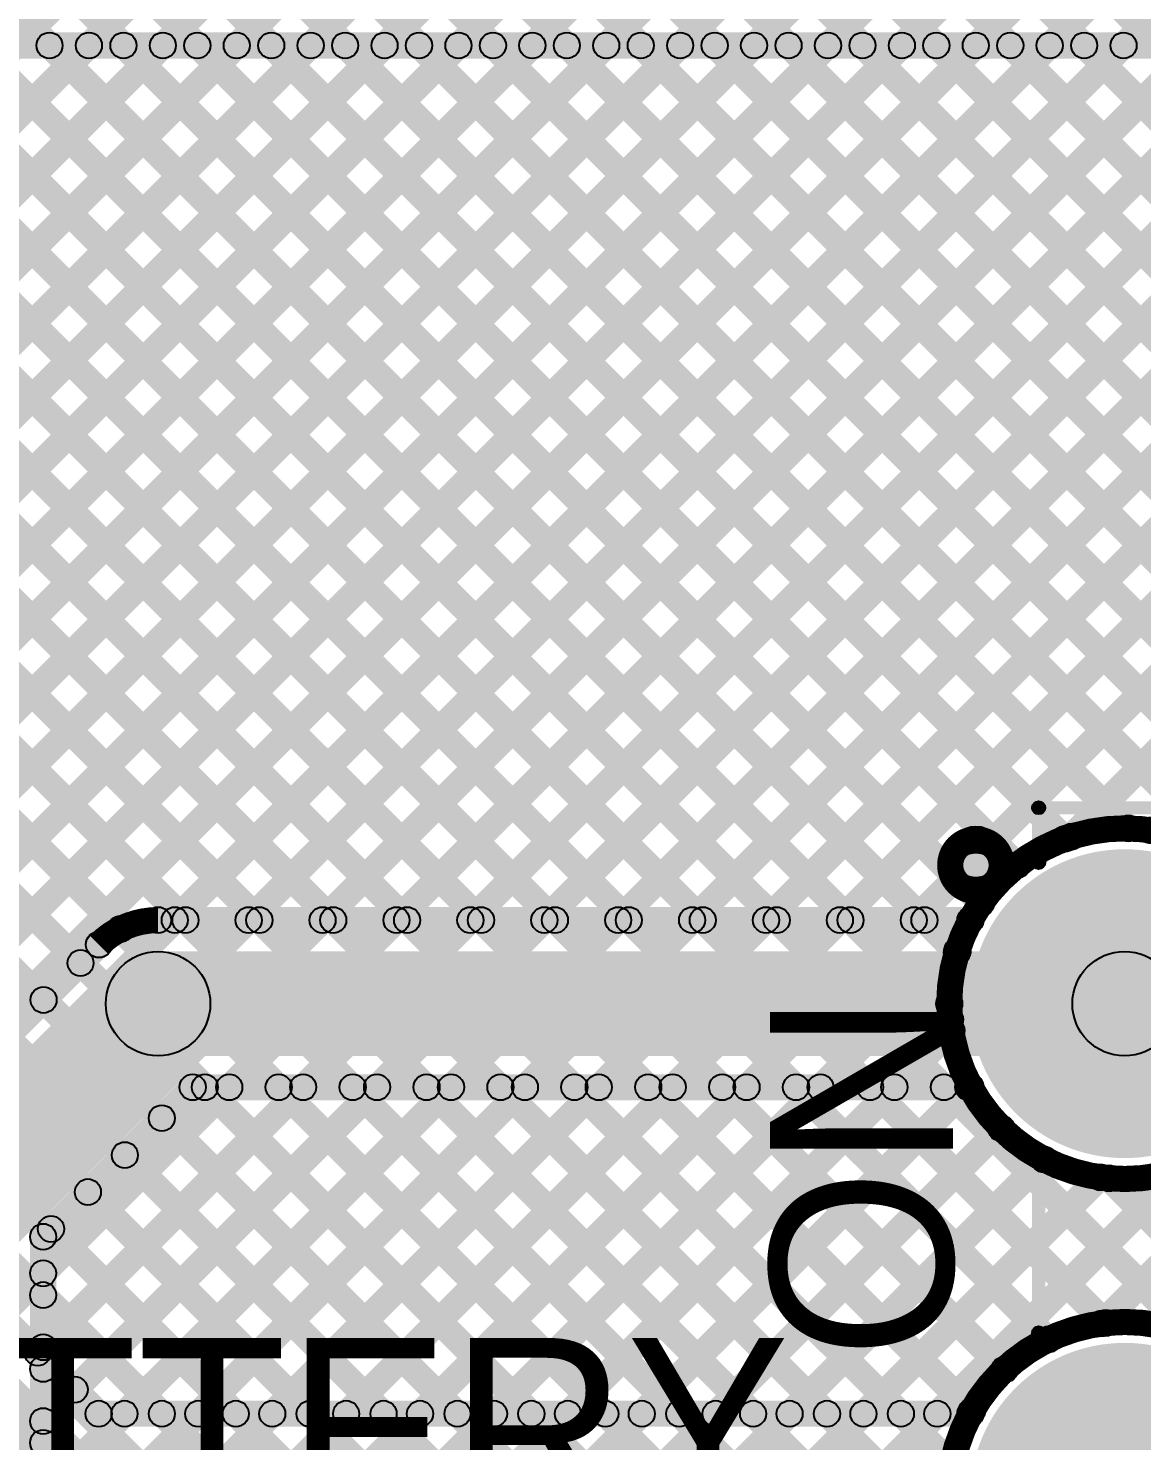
# Model space of a CAD drawing. Header units: millimetres. Extents: x -0.08 to 5.25, y -0.08 to 2.73.
# Drawn here: x 4.314 to 4.74, y 0.413 to 0.953 of the extents above; entities that cross this region are included whole.
import ezdxf

# ---------------------------------------------------------------- set-up
doc = ezdxf.new("R2010")
doc.units = ezdxf.units.MM
doc.header["$MEASUREMENT"] = 0
for name, color, linetype in [('BottomLayer', 5, 'Continuous'), ('BottomSolder', 6, 'Continuous'), ('PadHoleLayer', 156, 'Continuous'), ('TopLayer', 1, 'Continuous'), ('TopOverlay', 2, 'Continuous'), ('TopSolder', 216, 'Continuous')]:
    doc.layers.add(name, color=color, linetype=linetype)

# ---------------------------------------------------------------- blocks, each defined once
blk = doc.blocks.new('SS_12D11L5_51')
at = {"layer": 'BottomLayer'}
h = blk.add_hatch(color=5, dxfattribs=at)
edge = h.paths.add_edge_path()
edge.add_arc((-0.18898, -0.1811), 0.05512, 0, 360)
h = blk.add_hatch(color=5, dxfattribs=at)
edge = h.paths.add_edge_path()
edge.add_arc((0, -0.1811), 0.05512, 0, 360)
at = {"layer": 'BottomSolder'}
h = blk.add_hatch(color=6, dxfattribs=at)
edge = h.paths.add_edge_path()
edge.add_arc((-0.18898, -0.1811), 0.05912, 0, 360)
h = blk.add_hatch(color=6, dxfattribs=at)
edge = h.paths.add_edge_path()
edge.add_arc((0, -0.1811), 0.05912, 0, 360)
at = {"layer": 'PadHoleLayer'}
h = blk.add_hatch(color=156, dxfattribs=at)
edge = h.paths.add_edge_path()
edge.add_arc((-0.18898, -0.1811), 0.0315, 0, 360)
h = blk.add_hatch(color=156, dxfattribs=at)
edge = h.paths.add_edge_path()
edge.add_arc((0, -0.1811), 0.0315, 0, 360)
at = {"layer": 'TopLayer'}
h = blk.add_hatch(color=1, dxfattribs=at)
edge = h.paths.add_edge_path()
edge.add_arc((-0.18898, -0.1811), 0.05512, 0, 360)
h = blk.add_hatch(color=1, dxfattribs=at)
edge = h.paths.add_edge_path()
edge.add_arc((0, -0.1811), 0.05512, 0, 360)
at = {"layer": 'TopOverlay'}
for points in [[(-0.2615, -0.214), (-0.2665, -0.214), (-0.2665, 0.138), (-0.2615, 0.138)], [(-0.243, -0.2115), (-0.243, -0.2165), (-0.264, -0.2165), (-0.264, -0.2115)], [(-0.063, -0.2115), (-0.063, -0.2165), (-0.133, -0.2165), (-0.133, -0.2115)]]:
    blk.add_hatch(color=2, dxfattribs=at).paths.add_polyline_path(points)
h = blk.add_hatch(color=2, dxfattribs=at)
edge = h.paths.add_edge_path()
edge.add_arc((-0.264, -0.214), 0.0025, 0, 360)
h = blk.add_hatch(color=2, dxfattribs=at)
edge = h.paths.add_edge_path()
edge.add_arc((-0.264, -0.214), 0.0025, 0, 360)
h = blk.add_hatch(color=2, dxfattribs=at)
edge = h.paths.add_edge_path()
edge.add_arc((-0.243, -0.214), 0.0025, 0, 360)
h = blk.add_hatch(color=2, dxfattribs=at)
edge = h.paths.add_edge_path()
edge.add_arc((-0.133, -0.214), 0.0025, 0, 360)
h = blk.add_hatch(color=2, dxfattribs=at)
edge = h.paths.add_edge_path()
edge.add_arc((-0.063, -0.214), 0.0025, 0, 360)
h = blk.add_hatch(color=2, dxfattribs=at)
edge = h.paths.add_edge_path()
edge.add_arc((-0.247, -0.238), 0.00984, 0, 360)
h = blk.add_hatch(color=2, dxfattribs=at)
edge = h.paths.add_edge_path()
edge.add_arc((-0.237, -0.238), 0.00984, 0, 360)
at = {"layer": 'TopSolder'}
h = blk.add_hatch(color=216, dxfattribs=at)
edge = h.paths.add_edge_path()
edge.add_arc((-0.18898, -0.1811), 0.05912, 0, 360)
h = blk.add_hatch(color=216, dxfattribs=at)
edge = h.paths.add_edge_path()
edge.add_arc((0, -0.1811), 0.05912, 0, 360)
at = {"layer": 'TopOverlay', "const_width": 0.01969}
blk.add_lwpolyline([(-0.237, -0.238, 1), (-0.247, -0.238, 1)], format="xyb", close=True, dxfattribs=at)
at = {"layer": 'TopOverlay'}
for centre, radius in [((-0.264, -0.214), 0.0025), ((-0.264, -0.214), 0.0025), ((-0.243, -0.214), 0.0025), ((-0.133, -0.214), 0.0025), ((-0.063, -0.214), 0.0025), ((-0.247, -0.238), 0.00984), ((-0.237, -0.238), 0.00984)]:
    blk.add_circle(centre, radius, dxfattribs=at)

msp = doc.modelspace()

# ---------------------------------------------------------------- hatches: boundary and pattern name
at = {"layer": 'BottomLayer'}
for points in [[(4.26486, 0.49939), (4.25779, 0.50646), (5.04246, 1.29113), (5.04954, 1.28406)], [(3.91588, 1.26146), (3.92295, 1.26854), (4.73022, 0.46126), (4.72315, 0.45419)], [(3.94416, 1.26146), (3.95123, 1.26854), (4.7633, 0.45647), (4.75623, 0.4494)], [(3.97244, 1.26146), (3.97951, 1.26854), (4.67059, 0.57746), (4.66352, 0.57039)], [(4.00073, 1.26146), (4.0078, 1.26854), (4.67324, 0.6031), (4.66616, 0.59603)], [(4.02901, 1.26146), (4.03608, 1.26854), (4.68252, 0.6221), (4.67545, 0.61503)], [(4.05729, 1.26146), (4.06437, 1.26854), (4.69633, 0.63657), (4.68926, 0.6295)], [(4.06687, 0.69738), (4.0598, 0.70445), (4.62389, 1.26854), (4.63096, 1.26146)], [(4.08102, 0.68324), (4.07394, 0.69031), (4.65217, 1.26854), (4.65924, 1.26146)], [(4.08558, 1.26146), (4.09265, 1.26854), (4.71457, 0.64662), (4.7075, 0.63954)], [(4.09516, 0.6691), (4.08809, 0.67617), (4.68045, 1.26854), (4.68752, 1.26146)], [(4.1093, 0.65496), (4.10223, 0.66203), (4.70874, 1.26854), (4.71581, 1.26146)], [(4.11386, 1.26146), (4.12093, 1.26854), (4.73885, 0.65062), (4.73178, 0.64354)], [(4.12344, 0.64081), (4.11637, 0.64788), (4.73702, 1.26854), (4.74409, 1.26146)], [(4.13758, 0.62667), (4.13051, 0.63374), (4.76531, 1.26854), (4.77238, 1.26146)], [(4.14215, 1.26146), (4.14922, 1.26854), (5.04954, 0.36822), (5.04246, 0.36115)], [(4.15173, 0.61253), (4.14466, 0.6196), (4.79359, 1.26854), (4.80066, 1.26146)], [(4.17043, 1.26146), (4.1775, 1.26854), (5.04954, 0.3965), (5.04246, 0.38943)], [(4.19872, 1.26146), (4.20579, 1.26854), (5.04954, 0.42479), (5.04246, 0.41772)], [(4.227, 1.26146), (4.23407, 1.26854), (5.04954, 0.45307), (5.04246, 0.446)], [(4.25528, 1.26146), (4.26236, 1.26854), (5.04954, 0.48136), (5.04246, 0.47428)], [(4.28357, 1.26146), (4.29064, 1.26854), (5.04954, 0.50964), (5.04246, 0.50257)], [(4.31185, 1.26146), (4.31892, 1.26854), (5.04954, 0.53792), (5.04246, 0.53085)], [(4.34014, 1.26146), (4.34721, 1.26854), (5.04954, 0.56621), (5.04246, 0.55914)], [(4.36842, 1.26146), (4.37549, 1.26854), (5.04954, 0.59449), (5.04246, 0.58742)], [(4.39671, 1.26146), (4.40378, 1.26854), (5.04954, 0.62278), (5.04246, 0.61571)], [(4.42499, 1.26146), (4.43206, 1.26854), (5.04954, 0.65106), (5.04246, 0.64399)], [(4.16587, 0.59839), (4.1588, 0.60546), (4.81624, 1.2629), (4.82331, 1.25583)], [(4.27901, 0.48525), (4.27193, 0.49232), (5.04246, 1.26285), (5.04954, 1.25578)], [(4.18001, 0.58424), (4.17294, 0.59132), (4.83038, 1.24876), (4.83746, 1.24169)], [(4.19415, 0.5701), (4.18708, 0.57717), (4.84453, 1.23462), (4.8516, 1.22755)], [(4.29315, 0.47111), (4.28608, 0.47818), (5.04246, 1.23457), (5.04954, 1.2275)], [(4.20829, 0.55596), (4.20122, 0.56303), (4.85867, 1.22048), (4.86574, 1.21341)], [(4.22244, 0.54182), (4.21537, 0.54889), (4.87281, 1.20633), (4.87988, 1.19926)], [(4.30729, 0.45696), (4.30022, 0.46404), (5.04246, 1.20628), (5.04954, 1.19921)], [(3.56809, 1.18909), (3.57516, 1.19616), (4.34479, 0.42654), (4.33772, 0.41946)], [(3.95999, 1.18907), (3.96706, 1.19614), (4.70823, 0.45497), (4.70116, 0.4479)], [(4.23658, 0.52768), (4.22951, 0.53475), (4.8881, 1.19334), (4.89517, 1.18627)], [(4.25072, 0.51353), (4.24365, 0.5206), (4.91597, 1.19293), (4.92304, 1.18585)], [(3.53486, 1.15586), (3.56314, 1.18414), (4.34214, 0.40514), (4.31386, 0.37686)], [(4.32143, 0.44282), (4.31436, 0.44989), (5.04246, 1.178), (5.04954, 1.17093)], [(3.95723, 1.16355), (3.9643, 1.17062), (4.69147, 0.44345), (4.6844, 0.43637)], [(3.6339, 1.14746), (3.64097, 1.15454), (4.36897, 0.42654), (4.3619, 0.41946)], [(3.66218, 1.14746), (3.66925, 1.15454), (4.39725, 0.42654), (4.39018, 0.41946)], [(3.69047, 1.14746), (3.69754, 1.15454), (4.42554, 0.42654), (4.41847, 0.41946)], [(3.71875, 1.14746), (3.72582, 1.15454), (4.45382, 0.42654), (4.44675, 0.41946)], [(3.74703, 1.14746), (3.75411, 1.15454), (4.48211, 0.42654), (4.47503, 0.41946)], [(3.77532, 1.14746), (3.78239, 1.15454), (4.51039, 0.42654), (4.50332, 0.41946)], [(3.8036, 1.14746), (3.81067, 1.15454), (4.53867, 0.42654), (4.5316, 0.41946)], [(3.83189, 1.14746), (3.83896, 1.15454), (4.56696, 0.42654), (4.55989, 0.41946)], [(3.86017, 1.14746), (3.86724, 1.15454), (4.59524, 0.42654), (4.58817, 0.41946)], [(3.88846, 1.14746), (3.89553, 1.15454), (4.62353, 0.42654), (4.61646, 0.41946)], [(3.91674, 1.14746), (3.92381, 1.15454), (4.65181, 0.42654), (4.64474, 0.41946)], [(3.94233, 1.15016), (3.9494, 1.15723), (4.67903, 0.4276), (4.67196, 0.42053)], [(4.33557, 0.42868), (4.3285, 0.43575), (5.04246, 1.14971), (5.04954, 1.14264)], [(4.35464, 0.41946), (4.34757, 0.42654), (5.04246, 1.12143), (5.04954, 1.11436)], [(4.38293, 0.41946), (4.37586, 0.42654), (5.04246, 1.09314), (5.04954, 1.08607)], [(4.41121, 0.41946), (4.40414, 0.42654), (5.04246, 1.06486), (5.04954, 1.05779)], [(4.4395, 0.41946), (4.43242, 0.42654), (5.04246, 1.03658), (5.04954, 1.0295)], [(4.46778, 0.41946), (4.46071, 0.42654), (5.04246, 1.00829), (5.04954, 1.00122)], [(4.71696, 0.64036), (4.70989, 0.64743), (5.04246, 0.98001), (5.04954, 0.97294)], [(4.72859, 0.454), (4.72152, 0.46107), (5.04246, 0.78202), (5.04954, 0.77495)], [(4.49606, 0.41946), (4.48899, 0.42654), (4.66644, 0.60399), (4.67351, 0.59691)], [(4.52435, 0.41946), (4.51728, 0.42654), (4.66403, 0.57329), (4.6711, 0.56622)], [(4.55263, 0.41946), (4.54556, 0.42654), (4.67108, 0.55205), (4.67815, 0.54498)], [(4.58092, 0.41946), (4.57385, 0.42654), (4.68313, 0.53582), (4.6902, 0.52875)], [(4.6092, 0.41946), (4.60213, 0.42654), (4.6995, 0.52391), (4.70657, 0.51684)], [(4.66577, 0.41946), (4.6587, 0.42654), (4.75221, 0.52005), (4.75928, 0.51298)], [(4.63749, 0.41946), (4.63041, 0.42654), (4.72094, 0.51706), (4.72801, 0.50999)], [(4.72431, 0.5096), (4.73138, 0.51667), (5.04954, 0.19851), (5.04246, 0.19144)], [(4.34125, 0.418), (4.34125, 0.428), (4.6749, 0.428), (4.6749, 0.418)]]:
    msp.add_hatch(color=5, dxfattribs=at).paths.add_polyline_path(points)
h = msp.add_hatch(color=5, dxfattribs=at)
edge = h.paths.add_edge_path()
edge.add_arc((4.73532, 0.64708), 0.005, 0, 360)
h = msp.add_hatch(color=5, dxfattribs=at)
edge = h.paths.add_edge_path()
edge.add_arc((4.74412, 0.64631), 0.005, 0, 360)
h = msp.add_hatch(color=5, dxfattribs=at)
edge = h.paths.add_edge_path()
edge.add_arc((4.71103, 0.64308), 0.005, 0, 360)
h = msp.add_hatch(color=5, dxfattribs=at)
edge = h.paths.add_edge_path()
edge.add_arc((4.71342, 0.6439), 0.005, 0, 360)
h = msp.add_hatch(color=5, dxfattribs=at)
edge = h.paths.add_edge_path()
edge.add_arc((4.69279, 0.63304), 0.005, 0, 360)
h = msp.add_hatch(color=5, dxfattribs=at)
edge = h.paths.add_edge_path()
edge.add_arc((4.67898, 0.61856), 0.005, 0, 360)
h = msp.add_hatch(color=5, dxfattribs=at)
edge = h.paths.add_edge_path()
edge.add_arc((4.6697, 0.59956), 0.005, 0, 360)
h = msp.add_hatch(color=5, dxfattribs=at)
edge = h.paths.add_edge_path()
edge.add_arc((4.66998, 0.60045), 0.005, 0, 360)
h = msp.add_hatch(color=5, dxfattribs=at)
edge = h.paths.add_edge_path()
edge.add_arc((4.66678, 0.57998), 0.005, 0, 360)
h = msp.add_hatch(color=5, dxfattribs=at)
edge = h.paths.add_edge_path()
edge.add_arc((4.66705, 0.57392), 0.005, 0, 360)
h = msp.add_hatch(color=5, dxfattribs=at)
edge = h.paths.add_edge_path()
edge.add_arc((4.66756, 0.56975), 0.005, 0, 360)
h = msp.add_hatch(color=5, dxfattribs=at)
edge = h.paths.add_edge_path()
edge.add_arc((4.67461, 0.54851), 0.005, 0, 360)
h = msp.add_hatch(color=5, dxfattribs=at)
edge = h.paths.add_edge_path()
edge.add_arc((4.68667, 0.53229), 0.005, 0, 360)
h = msp.add_hatch(color=5, dxfattribs=at)
edge = h.paths.add_edge_path()
edge.add_arc((4.70304, 0.52037), 0.005, 0, 360)
h = msp.add_hatch(color=5, dxfattribs=at)
edge = h.paths.add_edge_path()
edge.add_arc((4.72447, 0.51352), 0.005, 0, 360)
h = msp.add_hatch(color=5, dxfattribs=at)
edge = h.paths.add_edge_path()
edge.add_arc((4.72785, 0.51313), 0.005, 0, 360)
h = msp.add_hatch(color=5, dxfattribs=at)
edge = h.paths.add_edge_path()
edge.add_arc((4.72505, 0.45753), 0.005, 0, 360)
h = msp.add_hatch(color=5, dxfattribs=at)
edge = h.paths.add_edge_path()
edge.add_arc((4.72668, 0.45773), 0.005, 0, 360)
h = msp.add_hatch(color=5, dxfattribs=at)
edge = h.paths.add_edge_path()
edge.add_arc((4.7047, 0.45143), 0.005, 0, 360)
h = msp.add_hatch(color=5, dxfattribs=at)
edge = h.paths.add_edge_path()
edge.add_arc((4.3179, 0.44636), 0.005, 0, 360)
h = msp.add_hatch(color=5, dxfattribs=at)
edge = h.paths.add_edge_path()
edge.add_arc((4.68793, 0.43991), 0.005, 0, 360)
h = msp.add_hatch(color=5, dxfattribs=at)
edge = h.paths.add_edge_path()
edge.add_arc((4.33204, 0.43222), 0.005, 0, 360)
h = msp.add_hatch(color=5, dxfattribs=at)
edge = h.paths.add_edge_path()
edge.add_arc((4.34125, 0.423), 0.005, 0, 360)
h = msp.add_hatch(color=5, dxfattribs=at)
edge = h.paths.add_edge_path()
edge.add_arc((4.34125, 0.423), 0.005, 0, 360)
h = msp.add_hatch(color=5, dxfattribs=at)
edge = h.paths.add_edge_path()
edge.add_arc((4.35111, 0.423), 0.005, 0, 360)
h = msp.add_hatch(color=5, dxfattribs=at)
edge = h.paths.add_edge_path()
edge.add_arc((4.36543, 0.423), 0.005, 0, 360)
h = msp.add_hatch(color=5, dxfattribs=at)
edge = h.paths.add_edge_path()
edge.add_arc((4.37939, 0.423), 0.005, 0, 360)
h = msp.add_hatch(color=5, dxfattribs=at)
edge = h.paths.add_edge_path()
edge.add_arc((4.39372, 0.423), 0.005, 0, 360)
h = msp.add_hatch(color=5, dxfattribs=at)
edge = h.paths.add_edge_path()
edge.add_arc((4.40768, 0.423), 0.005, 0, 360)
h = msp.add_hatch(color=5, dxfattribs=at)
edge = h.paths.add_edge_path()
edge.add_arc((4.422, 0.423), 0.005, 0, 360)
h = msp.add_hatch(color=5, dxfattribs=at)
edge = h.paths.add_edge_path()
edge.add_arc((4.43596, 0.423), 0.005, 0, 360)
h = msp.add_hatch(color=5, dxfattribs=at)
edge = h.paths.add_edge_path()
edge.add_arc((4.45029, 0.423), 0.005, 0, 360)
h = msp.add_hatch(color=5, dxfattribs=at)
edge = h.paths.add_edge_path()
edge.add_arc((4.46424, 0.423), 0.005, 0, 360)
h = msp.add_hatch(color=5, dxfattribs=at)
edge = h.paths.add_edge_path()
edge.add_arc((4.47857, 0.423), 0.005, 0, 360)
h = msp.add_hatch(color=5, dxfattribs=at)
edge = h.paths.add_edge_path()
edge.add_arc((4.49253, 0.423), 0.005, 0, 360)
h = msp.add_hatch(color=5, dxfattribs=at)
edge = h.paths.add_edge_path()
edge.add_arc((4.50685, 0.423), 0.005, 0, 360)
h = msp.add_hatch(color=5, dxfattribs=at)
edge = h.paths.add_edge_path()
edge.add_arc((4.52081, 0.423), 0.005, 0, 360)
h = msp.add_hatch(color=5, dxfattribs=at)
edge = h.paths.add_edge_path()
edge.add_arc((4.53514, 0.423), 0.005, 0, 360)
h = msp.add_hatch(color=5, dxfattribs=at)
edge = h.paths.add_edge_path()
edge.add_arc((4.5491, 0.423), 0.005, 0, 360)
h = msp.add_hatch(color=5, dxfattribs=at)
edge = h.paths.add_edge_path()
edge.add_arc((4.56342, 0.423), 0.005, 0, 360)
h = msp.add_hatch(color=5, dxfattribs=at)
edge = h.paths.add_edge_path()
edge.add_arc((4.57738, 0.423), 0.005, 0, 360)
h = msp.add_hatch(color=5, dxfattribs=at)
edge = h.paths.add_edge_path()
edge.add_arc((4.59171, 0.423), 0.005, 0, 360)
h = msp.add_hatch(color=5, dxfattribs=at)
edge = h.paths.add_edge_path()
edge.add_arc((4.60567, 0.423), 0.005, 0, 360)
h = msp.add_hatch(color=5, dxfattribs=at)
edge = h.paths.add_edge_path()
edge.add_arc((4.61999, 0.423), 0.005, 0, 360)
h = msp.add_hatch(color=5, dxfattribs=at)
edge = h.paths.add_edge_path()
edge.add_arc((4.63395, 0.423), 0.005, 0, 360)
h = msp.add_hatch(color=5, dxfattribs=at)
edge = h.paths.add_edge_path()
edge.add_arc((4.64828, 0.423), 0.005, 0, 360)
h = msp.add_hatch(color=5, dxfattribs=at)
edge = h.paths.add_edge_path()
edge.add_arc((4.66223, 0.423), 0.005, 0, 360)
h = msp.add_hatch(color=5, dxfattribs=at)
edge = h.paths.add_edge_path()
edge.add_arc((4.6749, 0.423), 0.005, 0, 360)
h = msp.add_hatch(color=5, dxfattribs=at)
edge = h.paths.add_edge_path()
edge.add_arc((4.6749, 0.423), 0.005, 0, 360)
h = msp.add_hatch(color=5, dxfattribs=at)
edge = h.paths.add_edge_path()
edge.add_arc((4.67549, 0.42407), 0.005, 0, 360)
at = {"layer": 'TopLayer'}
for points in [[(4.075, 0.94182), (4.075, 0.95182), (5.046, 0.95182), (5.046, 0.94182)], [(4.07854, 0.48277), (4.07146, 0.48984), (4.53198, 0.95035), (4.53905, 0.94328)], [(4.07854, 0.39792), (4.07146, 0.40499), (4.61683, 0.95035), (4.6239, 0.94328)], [(4.07854, 0.45449), (4.07146, 0.46156), (4.56026, 0.95035), (4.56733, 0.94328)], [(4.07854, 0.34135), (4.07146, 0.34842), (4.6734, 0.95035), (4.68047, 0.94328)], [(4.07854, 0.36963), (4.07146, 0.3767), (4.64512, 0.95035), (4.65219, 0.94328)], [(4.07854, 0.65248), (4.07146, 0.65955), (4.36227, 0.95035), (4.36934, 0.94328)], [(4.07854, 0.68076), (4.07146, 0.68783), (4.33399, 0.95035), (4.34106, 0.94328)], [(4.07854, 0.59591), (4.07146, 0.60298), (4.41884, 0.95035), (4.42591, 0.94328)], [(4.07854, 0.62419), (4.07146, 0.63126), (4.39056, 0.95035), (4.39763, 0.94328)], [(4.07854, 0.51105), (4.07146, 0.51812), (4.50369, 0.95035), (4.51077, 0.94328)], [(4.07854, 0.4262), (4.07146, 0.43327), (4.58855, 0.95035), (4.59562, 0.94328)], [(4.07854, 0.56762), (4.07146, 0.57469), (4.44713, 0.95035), (4.4542, 0.94328)], [(4.07854, 0.53934), (4.07146, 0.54641), (4.47541, 0.95035), (4.48248, 0.94328)], [(4.09264, 0.94328), (4.09971, 0.95035), (4.43455, 0.61551), (4.42748, 0.60844)], [(4.12092, 0.94328), (4.12799, 0.95035), (4.46284, 0.61551), (4.45576, 0.60844)], [(4.14921, 0.94328), (4.15628, 0.95035), (4.49112, 0.61551), (4.48405, 0.60844)], [(4.17749, 0.94328), (4.18456, 0.95035), (4.5194, 0.61551), (4.51233, 0.60844)], [(4.20577, 0.94328), (4.21285, 0.95035), (4.54769, 0.61551), (4.54062, 0.60844)], [(4.23406, 0.94328), (4.24113, 0.95035), (4.57597, 0.61551), (4.5689, 0.60844)], [(4.26234, 0.94328), (4.26941, 0.95035), (4.60426, 0.61551), (4.59719, 0.60844)], [(4.29062, 0.94328), (4.29769, 0.95035), (4.63254, 0.61551), (4.62546, 0.60844)], [(4.31891, 0.94328), (4.32598, 0.95035), (4.66082, 0.61551), (4.65375, 0.60844)], [(4.34719, 0.94328), (4.35426, 0.95035), (4.68252, 0.6221), (4.67545, 0.61503)], [(4.37391, 0.60844), (4.36684, 0.61551), (4.70168, 0.95035), (4.70876, 0.94328)], [(4.37548, 0.94328), (4.38255, 0.95035), (4.69633, 0.63657), (4.68926, 0.6295)], [(4.4022, 0.60844), (4.39513, 0.61551), (4.72997, 0.95035), (4.73704, 0.94328)], [(4.40376, 0.94328), (4.41083, 0.95035), (4.71457, 0.64662), (4.7075, 0.63954)], [(4.43048, 0.60844), (4.42341, 0.61551), (4.75825, 0.95035), (4.76532, 0.94328)], [(4.43204, 0.94328), (4.43912, 0.95035), (4.73885, 0.65062), (4.73178, 0.64354)], [(4.45877, 0.60844), (4.45169, 0.61551), (4.78654, 0.95035), (4.79361, 0.94328)], [(4.46033, 0.94328), (4.4674, 0.95035), (5.04954, 0.36822), (5.04246, 0.36115)], [(4.48705, 0.60844), (4.47998, 0.61551), (4.81482, 0.95035), (4.82189, 0.94328)], [(4.48861, 0.94328), (4.49568, 0.95035), (5.04954, 0.3965), (5.04246, 0.38943)], [(4.51533, 0.60844), (4.50826, 0.61551), (4.84311, 0.95035), (4.85018, 0.94328)], [(4.5169, 0.94328), (4.52397, 0.95035), (5.04954, 0.42479), (5.04246, 0.41772)], [(4.54362, 0.60844), (4.53655, 0.61551), (4.87139, 0.95035), (4.87846, 0.94328)], [(4.54518, 0.94328), (4.55225, 0.95035), (5.04954, 0.45307), (5.04246, 0.446)], [(4.5719, 0.60844), (4.56483, 0.61551), (4.89967, 0.95035), (4.90675, 0.94328)], [(4.57347, 0.94328), (4.58054, 0.95035), (5.04954, 0.48136), (5.04246, 0.47428)], [(4.60019, 0.60844), (4.59312, 0.61551), (4.92796, 0.95035), (4.93503, 0.94328)], [(4.60175, 0.94328), (4.60882, 0.95035), (5.04954, 0.50964), (5.04246, 0.50257)], [(4.62847, 0.60844), (4.6214, 0.61551), (4.95624, 0.95035), (4.96331, 0.94328)], [(4.63003, 0.94328), (4.63711, 0.95035), (5.04954, 0.53792), (5.04246, 0.53085)], [(4.65676, 0.60844), (4.64968, 0.61551), (4.98453, 0.95035), (4.9916, 0.94328)], [(4.65832, 0.94328), (4.66539, 0.95035), (5.04954, 0.56621), (5.04246, 0.55914)], [(4.6866, 0.94328), (4.69367, 0.95035), (5.04954, 0.59449), (5.04246, 0.58742)], [(4.71696, 0.64036), (4.70989, 0.64743), (5.01281, 0.95035), (5.01988, 0.94328)], [(4.71489, 0.94328), (4.72196, 0.95035), (5.04954, 0.62278), (5.04246, 0.61571)], [(4.07146, 0.93617), (4.07854, 0.94324), (4.40627, 0.61551), (4.3992, 0.60844)], [(4.07146, 0.90789), (4.07854, 0.91496), (4.37798, 0.61551), (4.37091, 0.60844)], [(4.07146, 0.8796), (4.07854, 0.88667), (4.35312, 0.61209), (4.34605, 0.60502)], [(4.07146, 0.85132), (4.07854, 0.85839), (4.33784, 0.59909), (4.33076, 0.59202)], [(4.07146, 0.82303), (4.07854, 0.83011), (4.32369, 0.58495), (4.31662, 0.57788)], [(4.72859, 0.454), (4.72152, 0.46107), (5.04246, 0.78202), (5.04954, 0.77495)], [(4.36398, 0.60698), (4.36398, 0.61698), (4.6749, 0.61698), (4.6749, 0.60698)], [(4.26894, 0.52312), (4.26186, 0.53019), (4.33779, 0.60611), (4.34486, 0.59904)], [(4.36398, 0.55998), (4.36398, 0.59998), (4.7339, 0.59998), (4.7339, 0.55998)], [(4.30214, 0.48986), (4.27386, 0.51814), (4.34983, 0.59412), (4.37812, 0.56583)], [(4.37723, 0.54298), (4.37723, 0.55298), (4.6749, 0.55298), (4.6749, 0.54298)], [(4.32354, 0.41664), (4.31646, 0.42371), (4.44426, 0.55151), (4.45133, 0.54444)], [(4.32354, 0.48721), (4.31646, 0.49428), (4.3737, 0.55151), (4.38077, 0.54444)], [(4.32354, 0.38836), (4.31646, 0.39543), (4.47255, 0.55151), (4.47962, 0.54444)], [(4.32354, 0.36007), (4.31646, 0.36714), (4.50083, 0.55151), (4.5079, 0.54444)], [(4.32354, 0.47321), (4.31646, 0.48028), (4.38769, 0.55151), (4.39477, 0.54444)], [(4.32354, 0.24694), (4.31646, 0.25401), (4.61397, 0.55151), (4.62104, 0.54444)], [(4.32354, 0.33179), (4.31646, 0.33886), (4.52912, 0.55151), (4.53619, 0.54444)], [(4.32354, 0.27522), (4.31646, 0.28229), (4.58568, 0.55151), (4.59276, 0.54444)], [(4.32354, 0.21865), (4.31646, 0.22572), (4.64225, 0.55151), (4.64932, 0.54444)], [(4.32354, 0.3035), (4.31646, 0.31058), (4.5574, 0.55151), (4.56447, 0.54444)], [(4.32354, 0.44493), (4.31646, 0.452), (4.41598, 0.55151), (4.42305, 0.54444)], [(4.3344, 0.20123), (4.32732, 0.2083), (4.67054, 0.55151), (4.67761, 0.54444)], [(4.37834, 0.54444), (4.38541, 0.55151), (4.68704, 0.24989), (4.67997, 0.24282)], [(4.40663, 0.54444), (4.4137, 0.55151), (4.7024, 0.26281), (4.69533, 0.25574)], [(4.43491, 0.54444), (4.44198, 0.55151), (4.7225, 0.27099), (4.71543, 0.26392)], [(4.4632, 0.54444), (4.47027, 0.55151), (4.75036, 0.27142), (4.74329, 0.26435)], [(4.49148, 0.54444), (4.49855, 0.55151), (4.6725, 0.37757), (4.66542, 0.3705)], [(4.51976, 0.54444), (4.52684, 0.55151), (4.67146, 0.40689), (4.66439, 0.39981)], [(4.54805, 0.54444), (4.55512, 0.55151), (4.67903, 0.4276), (4.67196, 0.42053)], [(4.57633, 0.54444), (4.5834, 0.55151), (4.69147, 0.44345), (4.6844, 0.43637)], [(4.60462, 0.54444), (4.61169, 0.55151), (4.70823, 0.45497), (4.70116, 0.4479)], [(4.6329, 0.54444), (4.63997, 0.55151), (4.73022, 0.46126), (4.72315, 0.45419)], [(4.66119, 0.54444), (4.66826, 0.55151), (4.7633, 0.45647), (4.75623, 0.4494)], [(4.36188, 0.53262), (4.36895, 0.53969), (4.67602, 0.23263), (4.66894, 0.22556)], [(4.3904, 0.22895), (4.38333, 0.23602), (4.68313, 0.53582), (4.6902, 0.52875)], [(4.34773, 0.51848), (4.35481, 0.52555), (4.67046, 0.2099), (4.66338, 0.20283)], [(4.41376, 0.22403), (4.40669, 0.2311), (4.6995, 0.52391), (4.70657, 0.51684)], [(4.44083, 0.19453), (4.43376, 0.2016), (4.75221, 0.52005), (4.75928, 0.51298)], [(4.4301, 0.21208), (4.42303, 0.21915), (4.72094, 0.51706), (4.72801, 0.50999)], [(4.72431, 0.5096), (4.73138, 0.51667), (5.04954, 0.19851), (5.04246, 0.19144)], [(4.33359, 0.50434), (4.34066, 0.51141), (4.66254, 0.18954), (4.65547, 0.18246)], [(4.31945, 0.4902), (4.32652, 0.49727), (4.63425, 0.18954), (4.62718, 0.18246)], [(4.325, 0.21777), (4.315, 0.21777), (4.315, 0.49075), (4.325, 0.49075)], [(4.31646, 0.4649), (4.32354, 0.47197), (4.60597, 0.18954), (4.5989, 0.18246)], [(4.31646, 0.43661), (4.32354, 0.44368), (4.57768, 0.18954), (4.57061, 0.18246)], [(4.31646, 0.40833), (4.32354, 0.4154), (4.5494, 0.18954), (4.54233, 0.18246)]]:
    msp.add_hatch(color=1, dxfattribs=at).paths.add_polyline_path(points)
h = msp.add_hatch(color=1, dxfattribs=at)
edge = h.paths.add_edge_path()
edge.add_arc((4.32244, 0.94682), 0.005, 0, 360)
h = msp.add_hatch(color=1, dxfattribs=at)
edge = h.paths.add_edge_path()
edge.add_arc((4.33752, 0.94682), 0.005, 0, 360)
h = msp.add_hatch(color=1, dxfattribs=at)
edge = h.paths.add_edge_path()
edge.add_arc((4.35073, 0.94682), 0.005, 0, 360)
h = msp.add_hatch(color=1, dxfattribs=at)
edge = h.paths.add_edge_path()
edge.add_arc((4.36581, 0.94682), 0.005, 0, 360)
h = msp.add_hatch(color=1, dxfattribs=at)
edge = h.paths.add_edge_path()
edge.add_arc((4.37901, 0.94682), 0.005, 0, 360)
h = msp.add_hatch(color=1, dxfattribs=at)
edge = h.paths.add_edge_path()
edge.add_arc((4.39409, 0.94682), 0.005, 0, 360)
h = msp.add_hatch(color=1, dxfattribs=at)
edge = h.paths.add_edge_path()
edge.add_arc((4.4073, 0.94682), 0.005, 0, 360)
h = msp.add_hatch(color=1, dxfattribs=at)
edge = h.paths.add_edge_path()
edge.add_arc((4.42238, 0.94682), 0.005, 0, 360)
h = msp.add_hatch(color=1, dxfattribs=at)
edge = h.paths.add_edge_path()
edge.add_arc((4.43558, 0.94682), 0.005, 0, 360)
h = msp.add_hatch(color=1, dxfattribs=at)
edge = h.paths.add_edge_path()
edge.add_arc((4.45066, 0.94682), 0.005, 0, 360)
h = msp.add_hatch(color=1, dxfattribs=at)
edge = h.paths.add_edge_path()
edge.add_arc((4.46386, 0.94682), 0.005, 0, 360)
h = msp.add_hatch(color=1, dxfattribs=at)
edge = h.paths.add_edge_path()
edge.add_arc((4.47895, 0.94682), 0.005, 0, 360)
h = msp.add_hatch(color=1, dxfattribs=at)
edge = h.paths.add_edge_path()
edge.add_arc((4.49215, 0.94682), 0.005, 0, 360)
h = msp.add_hatch(color=1, dxfattribs=at)
edge = h.paths.add_edge_path()
edge.add_arc((4.50723, 0.94682), 0.005, 0, 360)
h = msp.add_hatch(color=1, dxfattribs=at)
edge = h.paths.add_edge_path()
edge.add_arc((4.52043, 0.94682), 0.005, 0, 360)
h = msp.add_hatch(color=1, dxfattribs=at)
edge = h.paths.add_edge_path()
edge.add_arc((4.53551, 0.94682), 0.005, 0, 360)
h = msp.add_hatch(color=1, dxfattribs=at)
edge = h.paths.add_edge_path()
edge.add_arc((4.54872, 0.94682), 0.005, 0, 360)
h = msp.add_hatch(color=1, dxfattribs=at)
edge = h.paths.add_edge_path()
edge.add_arc((4.5638, 0.94682), 0.005, 0, 360)
h = msp.add_hatch(color=1, dxfattribs=at)
edge = h.paths.add_edge_path()
edge.add_arc((4.577, 0.94682), 0.005, 0, 360)
h = msp.add_hatch(color=1, dxfattribs=at)
edge = h.paths.add_edge_path()
edge.add_arc((4.59208, 0.94682), 0.005, 0, 360)
h = msp.add_hatch(color=1, dxfattribs=at)
edge = h.paths.add_edge_path()
edge.add_arc((4.60529, 0.94682), 0.005, 0, 360)
h = msp.add_hatch(color=1, dxfattribs=at)
edge = h.paths.add_edge_path()
edge.add_arc((4.62037, 0.94682), 0.005, 0, 360)
h = msp.add_hatch(color=1, dxfattribs=at)
edge = h.paths.add_edge_path()
edge.add_arc((4.63357, 0.94682), 0.005, 0, 360)
h = msp.add_hatch(color=1, dxfattribs=at)
edge = h.paths.add_edge_path()
edge.add_arc((4.64865, 0.94682), 0.005, 0, 360)
h = msp.add_hatch(color=1, dxfattribs=at)
edge = h.paths.add_edge_path()
edge.add_arc((4.66185, 0.94682), 0.005, 0, 360)
h = msp.add_hatch(color=1, dxfattribs=at)
edge = h.paths.add_edge_path()
edge.add_arc((4.67694, 0.94682), 0.005, 0, 360)
h = msp.add_hatch(color=1, dxfattribs=at)
edge = h.paths.add_edge_path()
edge.add_arc((4.69014, 0.94682), 0.005, 0, 360)
h = msp.add_hatch(color=1, dxfattribs=at)
edge = h.paths.add_edge_path()
edge.add_arc((4.70522, 0.94682), 0.005, 0, 360)
h = msp.add_hatch(color=1, dxfattribs=at)
edge = h.paths.add_edge_path()
edge.add_arc((4.71842, 0.94682), 0.005, 0, 360)
h = msp.add_hatch(color=1, dxfattribs=at)
edge = h.paths.add_edge_path()
edge.add_arc((4.7335, 0.94682), 0.005, 0, 360)
h = msp.add_hatch(color=1, dxfattribs=at)
edge = h.paths.add_edge_path()
edge.add_arc((4.73532, 0.64708), 0.005, 0, 360)
h = msp.add_hatch(color=1, dxfattribs=at)
edge = h.paths.add_edge_path()
edge.add_arc((4.74412, 0.64631), 0.005, 0, 360)
h = msp.add_hatch(color=1, dxfattribs=at)
edge = h.paths.add_edge_path()
edge.add_arc((4.71103, 0.64308), 0.005, 0, 360)
h = msp.add_hatch(color=1, dxfattribs=at)
edge = h.paths.add_edge_path()
edge.add_arc((4.71342, 0.6439), 0.005, 0, 360)
h = msp.add_hatch(color=1, dxfattribs=at)
edge = h.paths.add_edge_path()
edge.add_arc((4.69279, 0.63304), 0.005, 0, 360)
h = msp.add_hatch(color=1, dxfattribs=at)
edge = h.paths.add_edge_path()
edge.add_arc((4.67898, 0.61856), 0.005, 0, 360)
h = msp.add_hatch(color=1, dxfattribs=at)
edge = h.paths.add_edge_path()
edge.add_arc((4.36398, 0.61198), 0.005, 0, 360)
h = msp.add_hatch(color=1, dxfattribs=at)
edge = h.paths.add_edge_path()
edge.add_arc((4.36398, 0.61198), 0.005, 0, 360)
h = msp.add_hatch(color=1, dxfattribs=at)
edge = h.paths.add_edge_path()
edge.add_arc((4.36398, 0.61198), 0.005, 0, 360)
h = msp.add_hatch(color=1, dxfattribs=at)
edge = h.paths.add_edge_path()
edge.add_arc((4.37038, 0.61198), 0.005, 0, 360)
h = msp.add_hatch(color=1, dxfattribs=at)
edge = h.paths.add_edge_path()
edge.add_arc((4.37445, 0.61198), 0.005, 0, 360)
h = msp.add_hatch(color=1, dxfattribs=at)
edge = h.paths.add_edge_path()
edge.add_arc((4.39866, 0.61198), 0.005, 0, 360)
h = msp.add_hatch(color=1, dxfattribs=at)
edge = h.paths.add_edge_path()
edge.add_arc((4.40273, 0.61198), 0.005, 0, 360)
h = msp.add_hatch(color=1, dxfattribs=at)
edge = h.paths.add_edge_path()
edge.add_arc((4.42695, 0.61198), 0.005, 0, 360)
h = msp.add_hatch(color=1, dxfattribs=at)
edge = h.paths.add_edge_path()
edge.add_arc((4.43102, 0.61198), 0.005, 0, 360)
h = msp.add_hatch(color=1, dxfattribs=at)
edge = h.paths.add_edge_path()
edge.add_arc((4.45523, 0.61198), 0.005, 0, 360)
h = msp.add_hatch(color=1, dxfattribs=at)
edge = h.paths.add_edge_path()
edge.add_arc((4.4593, 0.61198), 0.005, 0, 360)
h = msp.add_hatch(color=1, dxfattribs=at)
edge = h.paths.add_edge_path()
edge.add_arc((4.48351, 0.61198), 0.005, 0, 360)
h = msp.add_hatch(color=1, dxfattribs=at)
edge = h.paths.add_edge_path()
edge.add_arc((4.48758, 0.61198), 0.005, 0, 360)
h = msp.add_hatch(color=1, dxfattribs=at)
edge = h.paths.add_edge_path()
edge.add_arc((4.5118, 0.61198), 0.005, 0, 360)
h = msp.add_hatch(color=1, dxfattribs=at)
edge = h.paths.add_edge_path()
edge.add_arc((4.51587, 0.61198), 0.005, 0, 360)
h = msp.add_hatch(color=1, dxfattribs=at)
edge = h.paths.add_edge_path()
edge.add_arc((4.54008, 0.61198), 0.005, 0, 360)
h = msp.add_hatch(color=1, dxfattribs=at)
edge = h.paths.add_edge_path()
edge.add_arc((4.54415, 0.61198), 0.005, 0, 360)
h = msp.add_hatch(color=1, dxfattribs=at)
edge = h.paths.add_edge_path()
edge.add_arc((4.56837, 0.61198), 0.005, 0, 360)
h = msp.add_hatch(color=1, dxfattribs=at)
edge = h.paths.add_edge_path()
edge.add_arc((4.57244, 0.61198), 0.005, 0, 360)
h = msp.add_hatch(color=1, dxfattribs=at)
edge = h.paths.add_edge_path()
edge.add_arc((4.59665, 0.61198), 0.005, 0, 360)
h = msp.add_hatch(color=1, dxfattribs=at)
edge = h.paths.add_edge_path()
edge.add_arc((4.60072, 0.61198), 0.005, 0, 360)
h = msp.add_hatch(color=1, dxfattribs=at)
edge = h.paths.add_edge_path()
edge.add_arc((4.62494, 0.61198), 0.005, 0, 360)
h = msp.add_hatch(color=1, dxfattribs=at)
edge = h.paths.add_edge_path()
edge.add_arc((4.629, 0.61198), 0.005, 0, 360)
h = msp.add_hatch(color=1, dxfattribs=at)
edge = h.paths.add_edge_path()
edge.add_arc((4.65322, 0.61198), 0.005, 0, 360)
h = msp.add_hatch(color=1, dxfattribs=at)
edge = h.paths.add_edge_path()
edge.add_arc((4.65728, 0.61198), 0.005, 0, 360)
h = msp.add_hatch(color=1, dxfattribs=at)
edge = h.paths.add_edge_path()
edge.add_arc((4.6749, 0.61198), 0.005, 0, 360)
h = msp.add_hatch(color=1, dxfattribs=at)
edge = h.paths.add_edge_path()
edge.add_arc((4.6749, 0.61198), 0.005, 0, 360)
h = msp.add_hatch(color=1, dxfattribs=at)
edge = h.paths.add_edge_path()
edge.add_arc((4.34958, 0.60856), 0.005, 0, 360)
h = msp.add_hatch(color=1, dxfattribs=at)
edge = h.paths.add_edge_path()
edge.add_arc((4.34132, 0.60258), 0.005, 0, 360)
h = msp.add_hatch(color=1, dxfattribs=at)
edge = h.paths.add_edge_path()
edge.add_arc((4.34132, 0.60258), 0.005, 0, 360)
h = msp.add_hatch(color=1, dxfattribs=at)
edge = h.paths.add_edge_path()
edge.add_arc((4.34135, 0.6026), 0.005, 0, 360)
h = msp.add_hatch(color=1, dxfattribs=at)
edge = h.paths.add_edge_path()
edge.add_arc((4.3343, 0.59555), 0.005, 0, 360)
h = msp.add_hatch(color=1, dxfattribs=at)
edge = h.paths.add_edge_path()
edge.add_arc((4.36398, 0.57998), 0.02, 0, 360)
h = msp.add_hatch(color=1, dxfattribs=at)
edge = h.paths.add_edge_path()
edge.add_arc((4.36398, 0.57998), 0.02, 0, 360)
h = msp.add_hatch(color=1, dxfattribs=at)
edge = h.paths.add_edge_path()
edge.add_arc((4.7339, 0.57998), 0.02, 0, 360)
h = msp.add_hatch(color=1, dxfattribs=at)
edge = h.paths.add_edge_path()
edge.add_arc((4.32016, 0.58141), 0.005, 0, 360)
h = msp.add_hatch(color=1, dxfattribs=at)
edge = h.paths.add_edge_path()
edge.add_arc((4.37723, 0.54798), 0.005, 0, 360)
h = msp.add_hatch(color=1, dxfattribs=at)
edge = h.paths.add_edge_path()
edge.add_arc((4.37723, 0.54798), 0.005, 0, 360)
h = msp.add_hatch(color=1, dxfattribs=at)
edge = h.paths.add_edge_path()
edge.add_arc((4.38188, 0.54798), 0.005, 0, 360)
h = msp.add_hatch(color=1, dxfattribs=at)
edge = h.paths.add_edge_path()
edge.add_arc((4.39123, 0.54798), 0.005, 0, 360)
h = msp.add_hatch(color=1, dxfattribs=at)
edge = h.paths.add_edge_path()
edge.add_arc((4.41016, 0.54798), 0.005, 0, 360)
h = msp.add_hatch(color=1, dxfattribs=at)
edge = h.paths.add_edge_path()
edge.add_arc((4.41951, 0.54798), 0.005, 0, 360)
h = msp.add_hatch(color=1, dxfattribs=at)
edge = h.paths.add_edge_path()
edge.add_arc((4.43845, 0.54798), 0.005, 0, 360)
h = msp.add_hatch(color=1, dxfattribs=at)
edge = h.paths.add_edge_path()
edge.add_arc((4.4478, 0.54798), 0.005, 0, 360)
h = msp.add_hatch(color=1, dxfattribs=at)
edge = h.paths.add_edge_path()
edge.add_arc((4.46673, 0.54798), 0.005, 0, 360)
h = msp.add_hatch(color=1, dxfattribs=at)
edge = h.paths.add_edge_path()
edge.add_arc((4.47608, 0.54798), 0.005, 0, 360)
h = msp.add_hatch(color=1, dxfattribs=at)
edge = h.paths.add_edge_path()
edge.add_arc((4.49502, 0.54798), 0.005, 0, 360)
h = msp.add_hatch(color=1, dxfattribs=at)
edge = h.paths.add_edge_path()
edge.add_arc((4.50437, 0.54798), 0.005, 0, 360)
h = msp.add_hatch(color=1, dxfattribs=at)
edge = h.paths.add_edge_path()
edge.add_arc((4.5233, 0.54798), 0.005, 0, 360)
h = msp.add_hatch(color=1, dxfattribs=at)
edge = h.paths.add_edge_path()
edge.add_arc((4.53265, 0.54798), 0.005, 0, 360)
h = msp.add_hatch(color=1, dxfattribs=at)
edge = h.paths.add_edge_path()
edge.add_arc((4.55158, 0.54798), 0.005, 0, 360)
h = msp.add_hatch(color=1, dxfattribs=at)
edge = h.paths.add_edge_path()
edge.add_arc((4.56094, 0.54798), 0.005, 0, 360)
h = msp.add_hatch(color=1, dxfattribs=at)
edge = h.paths.add_edge_path()
edge.add_arc((4.57987, 0.54798), 0.005, 0, 360)
h = msp.add_hatch(color=1, dxfattribs=at)
edge = h.paths.add_edge_path()
edge.add_arc((4.58922, 0.54798), 0.005, 0, 360)
h = msp.add_hatch(color=1, dxfattribs=at)
edge = h.paths.add_edge_path()
edge.add_arc((4.60815, 0.54798), 0.005, 0, 360)
h = msp.add_hatch(color=1, dxfattribs=at)
edge = h.paths.add_edge_path()
edge.add_arc((4.6175, 0.54798), 0.005, 0, 360)
h = msp.add_hatch(color=1, dxfattribs=at)
edge = h.paths.add_edge_path()
edge.add_arc((4.63644, 0.54798), 0.005, 0, 360)
h = msp.add_hatch(color=1, dxfattribs=at)
edge = h.paths.add_edge_path()
edge.add_arc((4.64579, 0.54798), 0.005, 0, 360)
h = msp.add_hatch(color=1, dxfattribs=at)
edge = h.paths.add_edge_path()
edge.add_arc((4.66472, 0.54798), 0.005, 0, 360)
h = msp.add_hatch(color=1, dxfattribs=at)
edge = h.paths.add_edge_path()
edge.add_arc((4.67407, 0.54798), 0.005, 0, 360)
h = msp.add_hatch(color=1, dxfattribs=at)
edge = h.paths.add_edge_path()
edge.add_arc((4.6749, 0.54798), 0.005, 0, 360)
h = msp.add_hatch(color=1, dxfattribs=at)
edge = h.paths.add_edge_path()
edge.add_arc((4.6749, 0.54798), 0.005, 0, 360)
h = msp.add_hatch(color=1, dxfattribs=at)
edge = h.paths.add_edge_path()
edge.add_arc((4.36541, 0.53616), 0.005, 0, 360)
h = msp.add_hatch(color=1, dxfattribs=at)
edge = h.paths.add_edge_path()
edge.add_arc((4.68667, 0.53229), 0.005, 0, 360)
h = msp.add_hatch(color=1, dxfattribs=at)
edge = h.paths.add_edge_path()
edge.add_arc((4.35127, 0.52202), 0.005, 0, 360)
h = msp.add_hatch(color=1, dxfattribs=at)
edge = h.paths.add_edge_path()
edge.add_arc((4.70304, 0.52037), 0.005, 0, 360)
h = msp.add_hatch(color=1, dxfattribs=at)
edge = h.paths.add_edge_path()
edge.add_arc((4.72447, 0.51352), 0.005, 0, 360)
h = msp.add_hatch(color=1, dxfattribs=at)
edge = h.paths.add_edge_path()
edge.add_arc((4.72785, 0.51313), 0.005, 0, 360)
h = msp.add_hatch(color=1, dxfattribs=at)
edge = h.paths.add_edge_path()
edge.add_arc((4.33713, 0.50787), 0.005, 0, 360)
h = msp.add_hatch(color=1, dxfattribs=at)
edge = h.paths.add_edge_path()
edge.add_arc((4.32299, 0.49373), 0.005, 0, 360)
h = msp.add_hatch(color=1, dxfattribs=at)
edge = h.paths.add_edge_path()
edge.add_arc((4.32, 0.49075), 0.005, 0, 360)
h = msp.add_hatch(color=1, dxfattribs=at)
edge = h.paths.add_edge_path()
edge.add_arc((4.32, 0.49075), 0.005, 0, 360)
h = msp.add_hatch(color=1, dxfattribs=at)
edge = h.paths.add_edge_path()
edge.add_arc((4.32, 0.47675), 0.005, 0, 360)
h = msp.add_hatch(color=1, dxfattribs=at)
edge = h.paths.add_edge_path()
edge.add_arc((4.32, 0.46843), 0.005, 0, 360)
h = msp.add_hatch(color=1, dxfattribs=at)
edge = h.paths.add_edge_path()
edge.add_arc((4.72505, 0.45753), 0.005, 0, 360)
h = msp.add_hatch(color=1, dxfattribs=at)
edge = h.paths.add_edge_path()
edge.add_arc((4.72668, 0.45773), 0.005, 0, 360)
h = msp.add_hatch(color=1, dxfattribs=at)
edge = h.paths.add_edge_path()
edge.add_arc((4.7047, 0.45143), 0.005, 0, 360)
h = msp.add_hatch(color=1, dxfattribs=at)
edge = h.paths.add_edge_path()
edge.add_arc((4.32, 0.44846), 0.005, 0, 360)
h = msp.add_hatch(color=1, dxfattribs=at)
edge = h.paths.add_edge_path()
edge.add_arc((4.32, 0.44015), 0.005, 0, 360)
h = msp.add_hatch(color=1, dxfattribs=at)
edge = h.paths.add_edge_path()
edge.add_arc((4.68793, 0.43991), 0.005, 0, 360)
h = msp.add_hatch(color=1, dxfattribs=at)
edge = h.paths.add_edge_path()
edge.add_arc((4.67549, 0.42407), 0.005, 0, 360)
h = msp.add_hatch(color=1, dxfattribs=at)
edge = h.paths.add_edge_path()
edge.add_arc((4.32, 0.42018), 0.005, 0, 360)
h = msp.add_hatch(color=1, dxfattribs=at)
edge = h.paths.add_edge_path()
edge.add_arc((4.32, 0.41186), 0.005, 0, 360)

# ---------------------------------------------------------------- linework, layer by layer
at = {"layer": 'BottomLayer', "const_width": 0.01}
msp.add_lwpolyline([(4.80102, 0.57998, 1), (4.66678, 0.57998, 1)], format="xyb", close=True, dxfattribs=at)
msp.add_lwpolyline([(4.6749, 0.423, -0.777955), (4.80102, 0.391)], format="xyb", dxfattribs=at)
at = {"layer": 'BottomLayer'}
for centre in [(4.73532, 0.64708), (4.74412, 0.64631), (4.71103, 0.64308), (4.71342, 0.6439), (4.69279, 0.63304), (4.67898, 0.61856), (4.6697, 0.59956), (4.66998, 0.60045), (4.66678, 0.57998), (4.66705, 0.57392), (4.66756, 0.56975), (4.67461, 0.54851), (4.68667, 0.53229), (4.70304, 0.52037), (4.72447, 0.51352), (4.72785, 0.51313), (4.72505, 0.45753), (4.72668, 0.45773), (4.7047, 0.45143), (4.3179, 0.44636), (4.68793, 0.43991), (4.33204, 0.43222), (4.34125, 0.423), (4.34125, 0.423), (4.35111, 0.423), (4.36543, 0.423), (4.37939, 0.423), (4.39372, 0.423), (4.40768, 0.423), (4.422, 0.423), (4.43596, 0.423), (4.45029, 0.423), (4.46424, 0.423), (4.47857, 0.423), (4.49253, 0.423), (4.50685, 0.423), (4.52081, 0.423), (4.53514, 0.423), (4.5491, 0.423), (4.56342, 0.423), (4.57738, 0.423), (4.59171, 0.423), (4.60567, 0.423), (4.61999, 0.423), (4.63395, 0.423), (4.64828, 0.423), (4.66223, 0.423), (4.6749, 0.423), (4.6749, 0.423), (4.67549, 0.42407)]:
    msp.add_circle(centre, 0.005, dxfattribs=at)
at = {"layer": 'TopLayer', "const_width": 0.01}
for points in [[(4.6749, 0.61198, -0.777955), (4.80102, 0.57998)], [(4.34132, 0.60258, -0.199231), (4.36398, 0.61198)], [(4.34135, 0.6026, -0.198912), (4.36398, 0.61198)], [(4.80102, 0.57998, -0.777955), (4.6749, 0.54798)]]:
    msp.add_lwpolyline(points, format="xyb", dxfattribs=at)
msp.add_lwpolyline([(4.80102, 0.391, 1), (4.66678, 0.391, 1)], format="xyb", close=True, dxfattribs=at)
at = {"layer": 'TopLayer'}
for centre, radius in [((4.32244, 0.94682), 0.005), ((4.33752, 0.94682), 0.005), ((4.35073, 0.94682), 0.005), ((4.36581, 0.94682), 0.005), ((4.37901, 0.94682), 0.005), ((4.39409, 0.94682), 0.005), ((4.4073, 0.94682), 0.005), ((4.42238, 0.94682), 0.005), ((4.43558, 0.94682), 0.005), ((4.45066, 0.94682), 0.005), ((4.46386, 0.94682), 0.005), ((4.47895, 0.94682), 0.005), ((4.49215, 0.94682), 0.005), ((4.50723, 0.94682), 0.005), ((4.52043, 0.94682), 0.005), ((4.53551, 0.94682), 0.005), ((4.54872, 0.94682), 0.005), ((4.5638, 0.94682), 0.005), ((4.577, 0.94682), 0.005), ((4.59208, 0.94682), 0.005), ((4.60529, 0.94682), 0.005), ((4.62037, 0.94682), 0.005), ((4.63357, 0.94682), 0.005), ((4.64865, 0.94682), 0.005), ((4.66185, 0.94682), 0.005), ((4.67694, 0.94682), 0.005), ((4.69014, 0.94682), 0.005), ((4.70522, 0.94682), 0.005), ((4.71842, 0.94682), 0.005), ((4.7335, 0.94682), 0.005), ((4.73532, 0.64708), 0.005), ((4.74412, 0.64631), 0.005), ((4.71103, 0.64308), 0.005), ((4.71342, 0.6439), 0.005), ((4.69279, 0.63304), 0.005), ((4.67898, 0.61856), 0.005), ((4.36398, 0.61198), 0.005), ((4.36398, 0.61198), 0.005), ((4.36398, 0.61198), 0.005), ((4.37038, 0.61198), 0.005), ((4.37445, 0.61198), 0.005), ((4.39866, 0.61198), 0.005), ((4.40273, 0.61198), 0.005), ((4.42695, 0.61198), 0.005), ((4.43102, 0.61198), 0.005), ((4.45523, 0.61198), 0.005), ((4.4593, 0.61198), 0.005), ((4.48351, 0.61198), 0.005), ((4.48758, 0.61198), 0.005), ((4.5118, 0.61198), 0.005), ((4.51587, 0.61198), 0.005), ((4.54008, 0.61198), 0.005), ((4.54415, 0.61198), 0.005), ((4.56837, 0.61198), 0.005), ((4.57244, 0.61198), 0.005), ((4.59665, 0.61198), 0.005), ((4.60072, 0.61198), 0.005), ((4.62494, 0.61198), 0.005), ((4.629, 0.61198), 0.005), ((4.65322, 0.61198), 0.005), ((4.65728, 0.61198), 0.005), ((4.6749, 0.61198), 0.005), ((4.6749, 0.61198), 0.005), ((4.34958, 0.60856), 0.005), ((4.34132, 0.60258), 0.005), ((4.34132, 0.60258), 0.005), ((4.34135, 0.6026), 0.005), ((4.3343, 0.59555), 0.005), ((4.36398, 0.57998), 0.02), ((4.36398, 0.57998), 0.02), ((4.7339, 0.57998), 0.02), ((4.32016, 0.58141), 0.005), ((4.37723, 0.54798), 0.005), ((4.37723, 0.54798), 0.005), ((4.38188, 0.54798), 0.005), ((4.39123, 0.54798), 0.005), ((4.41016, 0.54798), 0.005), ((4.41951, 0.54798), 0.005), ((4.43845, 0.54798), 0.005), ((4.4478, 0.54798), 0.005), ((4.46673, 0.54798), 0.005), ((4.47608, 0.54798), 0.005), ((4.49502, 0.54798), 0.005), ((4.50437, 0.54798), 0.005), ((4.5233, 0.54798), 0.005), ((4.53265, 0.54798), 0.005), ((4.55158, 0.54798), 0.005), ((4.56094, 0.54798), 0.005), ((4.57987, 0.54798), 0.005), ((4.58922, 0.54798), 0.005), ((4.60815, 0.54798), 0.005), ((4.6175, 0.54798), 0.005), ((4.63644, 0.54798), 0.005), ((4.64579, 0.54798), 0.005), ((4.66472, 0.54798), 0.005), ((4.67407, 0.54798), 0.005), ((4.6749, 0.54798), 0.005), ((4.6749, 0.54798), 0.005), ((4.36541, 0.53616), 0.005), ((4.68667, 0.53229), 0.005), ((4.35127, 0.52202), 0.005), ((4.70304, 0.52037), 0.005), ((4.72447, 0.51352), 0.005), ((4.72785, 0.51313), 0.005), ((4.33713, 0.50787), 0.005), ((4.32299, 0.49373), 0.005), ((4.32, 0.49075), 0.005), ((4.32, 0.49075), 0.005), ((4.32, 0.47675), 0.005), ((4.32, 0.46843), 0.005), ((4.72505, 0.45753), 0.005), ((4.72668, 0.45773), 0.005), ((4.7047, 0.45143), 0.005), ((4.32, 0.44846), 0.005), ((4.32, 0.44015), 0.005), ((4.68793, 0.43991), 0.005), ((4.67549, 0.42407), 0.005), ((4.32, 0.42018), 0.005), ((4.32, 0.41186), 0.005)]:
    msp.add_circle(centre, radius, dxfattribs=at)

# ---------------------------------------------------------------- block references
at = {"rotation": 270}
msp.add_blockref('SS_12D11L5_51', (4.915, 0.391), dxfattribs=at)

# ---------------------------------------------------------------- texts
at = {"layer": 'TopOverlay'}
for s, rotation, p in [('ON', 90, (4.66818, 0.444)), ('BATTERY', 360, (4.174, 0.382))]:
    msp.add_text(s, height=0.07, rotation=rotation, dxfattribs=at).set_placement(p)

doc.saveas('drawing.dxf')
